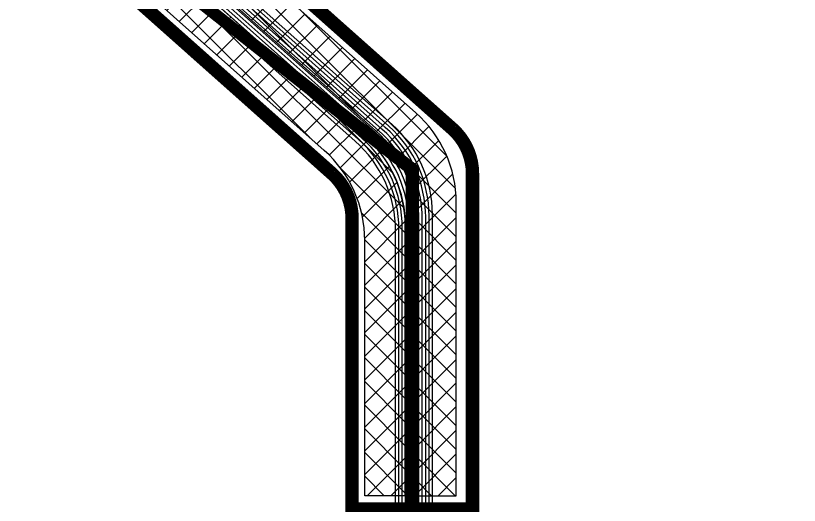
# Model space of a CAD drawing. Header units: metres. Extents: x 531689 to 532245, y 2673919 to 2674172.
# Drawn here: x 532006.45 to 532012.3, y 2674041.72 to 2674045.39 of the extents above; entities that cross this region are included whole.
import ezdxf

# ---------------------------------------------------------------- set-up
doc = ezdxf.new("R2010")
doc.units = ezdxf.units.M
doc.header["$MEASUREMENT"] = 0
for name, color, linetype in [('300mm Hume Pipe', 74, 'Continuous'), ('Excavation', 7, 'Continuous'), ('LT Cable(AG) INV to LT Panel BL-02', 2, 'Continuous'), ('Trench (AC)-BL02', 14, 'Continuous')]:
    doc.layers.add(name, color=color, linetype=linetype)

msp = doc.modelspace()

# ---------------------------------------------------------------- hatches: boundary and pattern name
at = {"layer": '300mm Hume Pipe'}
h = msp.add_hatch(dxfattribs=at)
h.set_pattern_fill('ANSI37', color=74)
h.set_pattern_definition([(45, (-819.5999999998603, -7.501999999862164), (-0.08838834764831845, 0.08838834764831845), []), (135, (-819.5999999998603, -7.501999999862164), (-0.08838834764831845, -0.08838834764831843), [])])
edge = h.paths.add_edge_path()
edge.add_line((532009.4382895742, 2674041.796708546), (532009.738289574, 2674041.796708546))
edge.add_line((532009.738289574, 2674041.796708546), (532009.738289574, 2674043.987289007))
edge.add_arc((532008.8382895739, 2674043.987289008), 0.9000000001396984, 359.9999999703551, 408.3287436989939)
edge.add_line((532009.4366597069, 2674044.659563642), (532002.7225955842, 2674050.635537201))
edge.add_arc((532003.3209657172, 2674051.307811836), 0.9000000002774085, 180, 228.3287437187034, ccw=False)
edge.add_line((532002.4209657169, 2674051.307811836), (532002.420965717, 2674052.814203433))
edge.add_line((532002.420965717, 2674052.814203433), (532002.1209657172, 2674052.814203433))
edge.add_line((532002.1209657172, 2674052.814203433), (532002.1209657171, 2674051.173210654))
edge.add_arc((532003.0209657173, 2674051.173210654), 0.9000000001396984, 180, 228.3287437187034)
edge.add_line((532002.4225955843, 2674050.50093602), (532009.1366597072, 2674044.52496246))
edge.add_arc((532008.5382895741, 2674043.852687825), 0.900000000354808, 0, 48.32874371316751, ccw=False)
edge.add_line((532009.4382895742, 2674043.852687825), (532009.4382895742, 2674041.796708546))
edge = h.paths.add_edge_path()
edge.add_line((532002.0369028457, 2674052.762976613), (532002.0369028456, 2674051.135494115))
edge.add_arc((532002.9369028457, 2674051.135494115), 0.9000000001396984, 180, 228.3287437187034)
edge.add_line((532002.3385327128, 2674050.46321948), (532009.0525968355, 2674044.487245921))
edge.add_arc((532008.4542267026, 2674043.814971286), 0.9000000002774085, 0, 48.32874371870338, ccw=False)
edge.add_line((532009.3542267027, 2674043.814971286), (532009.3542267027, 2674041.796708546))
edge.add_line((532009.3542267027, 2674041.796708546), (532009.0542267027, 2674041.796708546))
edge.add_line((532009.0542267027, 2674041.796708546), (532009.0542267025, 2674043.705169657))
edge.add_arc((532008.1542267024, 2674043.705169657), 0.9000000001396984, 0, 48.33614239672145)
edge.add_line((532008.7525100185, 2674044.377521554), (532002.0386195297, 2674050.351786938))
edge.add_arc((532002.6369028458, 2674051.024138836), 0.900000000033609, 180, 228.3361423967214, ccw=False)
edge.add_line((532001.7369028457, 2674051.024138836), (532001.7369028457, 2674052.814203433))
edge.add_line((532001.7369028457, 2674052.814203433), (532002.0369028457, 2674052.814203433))
edge.add_line((532002.0369028457, 2674052.814203433), (532002.0369028457, 2674052.762976613))

# ---------------------------------------------------------------- linework, layer by layer
at = {"layer": '300mm Hume Pipe', "color": 74}
for points in [[(532002.0369028457, 2674052.762976613), (532002.0369028456, 2674051.135494115, 0.2140562423256003), (532002.3385327128, 2674050.46321948), (532009.0525968355, 2674044.487245921, -0.2140562423092027), (532009.3542267027, 2674043.814971286), (532009.3542267027, 2674041.796708546), (532009.0542267027, 2674041.796708546), (532009.0542267025, 2674043.705169657, 0.2140900045463655), (532008.7525100185, 2674044.377521554), (532002.0386195297, 2674050.351786938, -0.2140900045615197), (532001.7369028457, 2674051.024138836), (532001.7369028457, 2674052.814203433), (532002.0369028457, 2674052.814203433), (532002.0369028457, 2674052.762976613)], [(532009.4382895742, 2674041.796708546), (532009.738289574, 2674041.796708546), (532009.738289574, 2674043.987289007, 0.2140562423100663), (532009.4366597069, 2674044.659563642), (532002.7225955842, 2674050.635537201, -0.2140562423329815), (532002.4209657169, 2674051.307811836), (532002.420965717, 2674052.814203433), (532002.1209657172, 2674052.814203433), (532002.1209657171, 2674051.173210654, 0.2140562423301491), (532002.4225955843, 2674050.50093602), (532009.1366597072, 2674044.52496246, -0.2140562423100663), (532009.4382895742, 2674043.852687825)]]:
    msp.add_lwpolyline(points, format="xyb", close=True, dxfattribs=at)
at = {"layer": 'Excavation', "color": 3, "const_width": 0.1}
msp.add_lwpolyline([(532009.4099354835, 2674040.732471424), (532009.4099354835, 2674044.236423512), (532002.0926116264, 2674050.751225982), (532002.0926116265, 2674052.914203433)], dxfattribs=at)
at = {"layer": 'LT Cable(AG) INV to LT Panel BL-02', "color": 5}
for points in [[(532009.9101633109, 2674039.704788656, -0.3259988775016067), (532009.2849354835, 2674040.561818558), (532009.2849354835, 2674043.776624703, 0.2140186322185252), (532008.9834023168, 2674044.448813254), (532002.269144793, 2674050.426690189, -0.2140186322319391), (532001.9676116264, 2674051.09887874), (532001.9676116265, 2674052.871371586, -0.02889961568706599), (532001.9736149466, 2674052.975149889), (532002.0292810485, 2674053.454684711, 0.02889961570026357), (532002.0352843686, 2674053.558463014), (532002.0352843686, 2674163.10216928, -0.414213562373095), (532002.9352843686, 2674164.00216928), (532080.3769842181, 2674164.00216928, 0.414213562373095), (532081.2769842182, 2674164.90216928), (532081.2769842182, 2674165.189769275)], [(532009.9101633108, 2674039.738209906, -0.3179111484996205), (532009.3099354835, 2674040.586818558), (532009.3099354835, 2674043.787839308, 0.2140186322185252), (532009.0084023168, 2674044.46002786), (532002.2941447931, 2674050.437904794, -0.2140186322320171), (532001.9926116264, 2674051.110093345), (532001.9926116265, 2674052.869925397, -0.02889961568695443), (532001.9986149466, 2674052.973703701), (532002.0542810485, 2674053.453238522, 0.02889961570026357), (532002.0602843686, 2674053.557016826), (532002.0602843686, 2674163.07716928, -0.414213562373095), (532002.9602843686, 2674163.97716928), (532177.5529842181, 2674163.97716928, 0.414213562373095), (532178.4529842181, 2674164.87716928), (532178.4529842181, 2674165.189769275)], [(532009.9101633108, 2674039.772459853, -0.309776946922783), (532009.3349354835, 2674040.611818558), (532009.3349354835, 2674043.799053913, 0.2140186322185252), (532009.0334023169, 2674044.471242465), (532002.3191447931, 2674050.449119399, -0.214018632232096), (532002.0176116264, 2674051.12130795), (532002.0176116265, 2674052.868479209, -0.02889961568684132), (532002.0236149466, 2674052.972257512), (532002.0792810485, 2674053.451792333, 0.02889961570026357), (532002.0852843686, 2674053.555570637), (532002.0852843686, 2674133.052169281, -0.414213562373095), (532002.9852843686, 2674133.95216928), (532080.3769842181, 2674133.95216928, 0.414213562373095), (532081.2769842182, 2674134.85216928), (532081.2769842182, 2674135.189769275)], [(532009.9101633108, 2674039.807566228, -0.301586279095726), (532009.3599354834, 2674040.636818558), (532009.3599354834, 2674043.810268518, 0.2140186322185252), (532009.0584023168, 2674044.48245707), (532002.344144793, 2674050.460334004, -0.2140186322321759), (532002.0426116263, 2674051.132522556), (532002.0426116264, 2674052.86703302, -0.02889961568672664), (532002.0486149465, 2674052.970811324), (532002.1042810484, 2674053.450346145, 0.02889961570026357), (532002.1102843685, 2674053.554124448), (532002.1102843685, 2674133.02716928, -0.414213562373095), (532003.0102843685, 2674133.92716928), (532177.5529842181, 2674133.92716928, 0.414213562373095), (532178.4529842181, 2674134.82716928), (532178.4529842181, 2674135.189769275)], [(532011.9792512616, 2674039.761818558), (532010.2849354835, 2674039.761818558, -0.4142135623503636), (532009.3849354835, 2674040.661818558), (532009.3849354835, 2674043.821483123, 0.2140186322185252), (532009.0834023168, 2674044.493671675), (532002.369144793, 2674050.471548609, -0.2140186322322567), (532002.0676116263, 2674051.143737161), (532002.0676116265, 2674052.865586831, -0.02889961568661031), (532002.0736149466, 2674052.969365135), (532002.1292810484, 2674053.448899956, 0.02889961570026357), (532002.1352843685, 2674053.55267826), (532002.1352843685, 2674110.50216928, -0.414213562373095), (532003.0352843686, 2674111.40216928), (532080.3769842181, 2674111.40216928, 0.414213562373095), (532081.2769842182, 2674112.30216928), (532081.2769842182, 2674112.689769275)], [(532011.9792512616, 2674039.786818558), (532010.3099354835, 2674039.786818558, -0.4142135623503636), (532009.4099354835, 2674040.686818558), (532009.4099354835, 2674043.832697728, 0.2140186322185252), (532009.1084023168, 2674044.50488628), (532002.394144793, 2674050.482763214, -0.2140186322323385), (532002.0926116264, 2674051.154951766), (532002.0926116265, 2674052.864140643, -0.02889961568649219), (532002.0986149466, 2674052.967918946), (532002.1542810485, 2674053.447453768, 0.02889961570026357), (532002.1602843686, 2674053.551232071), (532002.1602843686, 2674110.47716928, -0.414213562373095), (532003.0602843686, 2674111.37716928), (532177.5529842181, 2674111.37716928, 0.414213562373095), (532178.4529842181, 2674112.27716928), (532178.4529842181, 2674112.689769275)], [(532011.9792512616, 2674039.811818558), (532010.3349354835, 2674039.811818558, -0.4142135623503636), (532009.4349354835, 2674040.711818558), (532009.4349354835, 2674043.843912333, 0.2140186322185252), (532009.1334023168, 2674044.516100885), (532002.4191447931, 2674050.493977819, -0.2140186322324211), (532002.1176116264, 2674051.166166371), (532002.1176116265, 2674052.862694454, -0.02889961568637252), (532002.1236149466, 2674052.966472758), (532002.1792810485, 2674053.446007579, 0.02889961570026357), (532002.1852843686, 2674053.549785883), (532002.1852843686, 2674087.95216928, -0.414213562373095), (532003.0852843686, 2674088.85216928), (532080.3769842181, 2674088.85216928, 0.414213562373095), (532081.2769842182, 2674089.75216928), (532081.2769842182, 2674090.189769275)], [(532011.9792512616, 2674039.836818558), (532010.3599354835, 2674039.836818558, -0.4142135623503636), (532009.4599354835, 2674040.736818558), (532009.4599354835, 2674043.855126938, 0.2140186322185252), (532009.1584023169, 2674044.52731549), (532002.4441447931, 2674050.505192424, -0.2140186322325048), (532002.1426116264, 2674051.177380976), (532002.1426116265, 2674052.861248265, -0.02889961568625107), (532002.1486149466, 2674052.965026569), (532002.2042810485, 2674053.44456139, 0.02889961570026357), (532002.2102843686, 2674053.548339694), (532002.2102843686, 2674087.927169281, -0.414213562373095), (532003.1102843686, 2674088.82716928), (532177.5529842181, 2674088.82716928, 0.414213562373095), (532178.4529842181, 2674089.72716928), (532178.4529842181, 2674090.189769275)], [(532013.9202512617, 2674039.861818558), (532010.3849354835, 2674039.861818558, -0.4142135623503636), (532009.4849354834, 2674040.761818558), (532009.4849354834, 2674043.866341543, 0.2140186322185252), (532009.1834023168, 2674044.538530095), (532002.469144793, 2674050.516407029, -0.2140186322325895), (532002.1676116263, 2674051.188595581), (532002.1676116264, 2674052.859802077, -0.02889961568612773), (532002.1736149465, 2674052.963580381), (532002.2292810484, 2674053.443115202, 0.02889961570026357), (532002.2352843685, 2674053.546893505), (532002.2352843685, 2674057.90216928, -0.414213562373095), (532003.1352843685, 2674058.80216928), (532080.3769842181, 2674058.80216928, 0.414213562373095), (532081.2769842182, 2674059.70216928), (532081.2769842182, 2674060.189769275)], [(532013.9202512617, 2674039.886818558), (532010.4099354835, 2674039.886818558, -0.4142135623503636), (532009.5099354835, 2674040.786818557), (532009.5099354835, 2674043.877556148, 0.2140186322185252), (532009.2084023168, 2674044.5497447), (532002.494144793, 2674050.527621634, -0.2140186322326752), (532002.1926116263, 2674051.199810186), (532002.1926116265, 2674052.858355888, -0.02889961568600262), (532002.1986149466, 2674052.962134192), (532002.2542810484, 2674053.441669013, 0.02889961570026357), (532002.2602843685, 2674053.545447316), (532002.2602843685, 2674057.87716928, -0.414213562373095), (532003.1602843686, 2674058.77716928), (532177.5529842181, 2674058.77716928, 0.414213562373095), (532178.4529842181, 2674059.67716928), (532178.4529842181, 2674060.189769275)], [(532013.9202512617, 2674039.911818557), (532010.4349354835, 2674039.911818557, -0.4142135623503636), (532009.5349354835, 2674040.811818557), (532009.5349354835, 2674043.888770754, 0.2140186322185252), (532009.2334023168, 2674044.560959305), (532002.519144793, 2674050.538836239, -0.2140186322327619), (532002.2176116264, 2674051.211024791), (532002.2176116265, 2674052.8569097, -0.02889961568587573), (532002.2236149466, 2674052.960688003), (532002.2792810485, 2674053.440222824, 0.02889961570026357), (532002.2852843686, 2674053.544001128), (532002.2852843686, 2674057.85216928, -0.414213562373095), (532003.1852843686, 2674058.75216928), (532051.3192843683, 2674058.75216928, -0.414213562373095), (532052.2192843683, 2674057.85216928), (532052.2192843683, 2674037.15216928, 0.414213562373095), (532053.1192843684, 2674036.25216928), (532080.3769842181, 2674036.25216928, 0.414213562373095), (532081.2769842182, 2674037.15216928), (532081.2769842182, 2674037.689769275)], [(532013.9202512617, 2674039.936818557), (532010.4599354835, 2674039.936818557, -0.4142135623503636), (532009.5599354835, 2674040.836818557), (532009.5599354835, 2674043.899985359, 0.214018632209244), (532009.2584023168, 2674044.57217391), (532002.5441447931, 2674050.550050845, -0.2140186322231696), (532002.2426116264, 2674051.222239397), (532002.2426116265, 2674052.855463511, -0.02889961568574683), (532002.2486149466, 2674052.959241814), (532002.3042810485, 2674053.438776636, 0.02889961570026357), (532002.3102843686, 2674053.542554939), (532002.3102843686, 2674057.82716928, -0.414213562373095), (532003.2102843686, 2674058.72716928), (532051.2942843683, 2674058.72716928, -0.414213562373095), (532052.1942843683, 2674057.82716928), (532052.1942843683, 2674037.12716928, 0.414213562373095), (532053.0942843683, 2674036.22716928), (532177.5529842181, 2674036.22716928, 0.414213562373095), (532178.4529842181, 2674037.12716928), (532178.4529842181, 2674037.689769275)]]:
    msp.add_lwpolyline(points, format="xyb", dxfattribs=at)
at = {"layer": 'Trench (AC)-BL02', "const_width": 0.1}
msp.add_lwpolyline([(532008.811151671, 2674044.204306071), (532001.7913954391, 2674050.450741982, -0.2124726228145605), (532001.6426116265, 2674050.785060406), (532001.6426116265, 2674052.914203433), (532002.5426116266, 2674052.914203433), (532002.5426116267, 2674051.119232381, 0.2124726227902704), (532002.6913954394, 2674050.784913958), (532009.7111516709, 2674044.538478046, -0.212472622813343), (532009.8599354837, 2674044.204159623), (532009.8599354835, 2674041.696708546), (532008.9599354835, 2674041.696708546), (532008.9599354835, 2674043.869987647, 0.2124726228154971)], format="xyb", close=True, dxfattribs=at)

doc.saveas('drawing.dxf')
